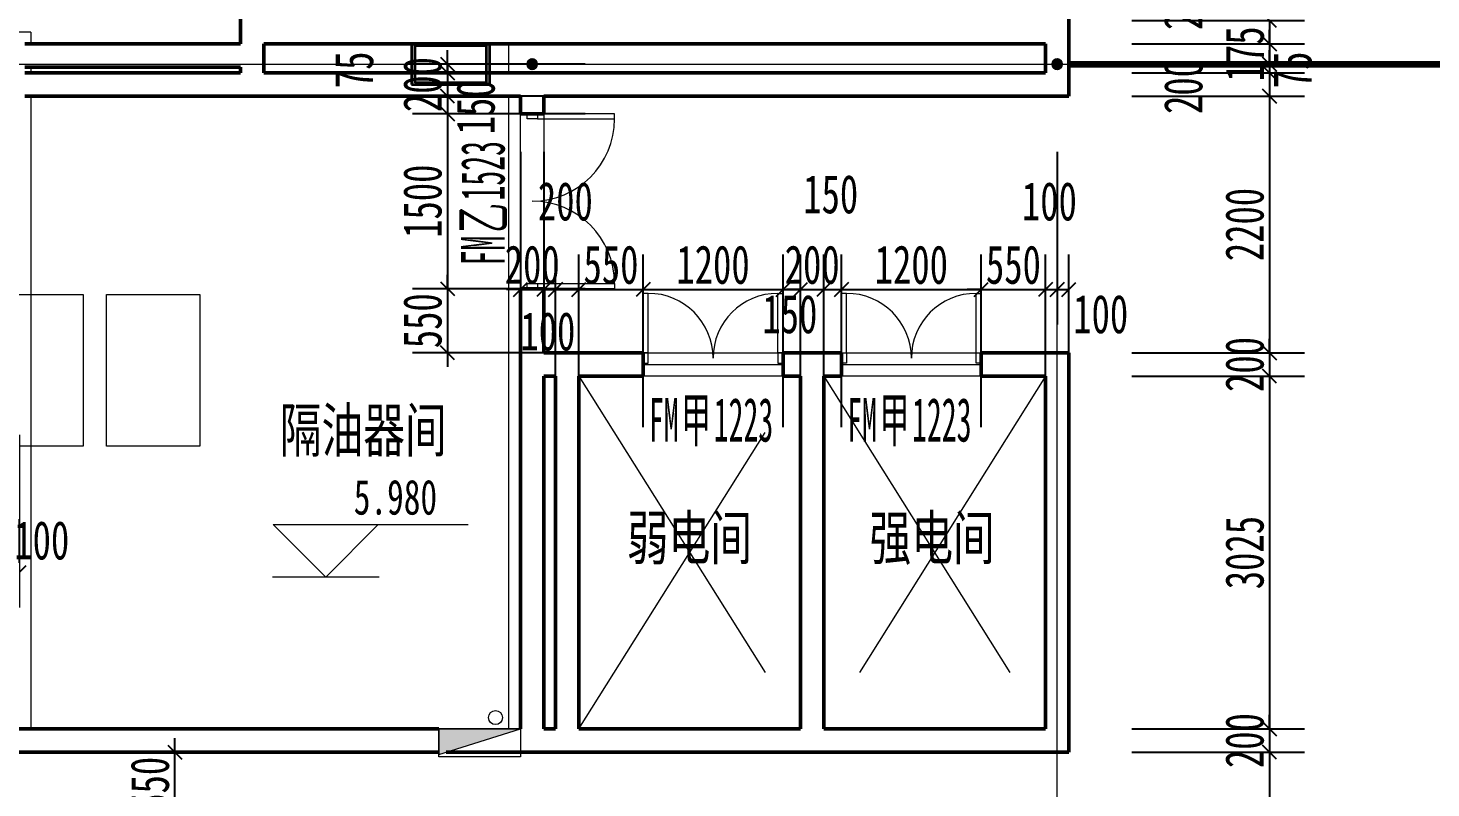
# Model space of a CAD drawing. Header units: millimetres. Extents: x 124696 to 347024, y 412631 to 564609.
# Drawn here: x 163349 to 175377, y 504146 to 510662 of the extents above; entities that cross this region are included whole.
import ezdxf

# ---------------------------------------------------------------- set-up
doc = ezdxf.new("R2010")
doc.units = ezdxf.units.MM
doc.header["$LTSCALE"] = 1500
doc.header["$MEASUREMENT"] = 0
doc.linetypes.add('二层平面图$0$IMPORT-216002', pattern=[3, 2, -1])
doc.linetypes.add('二层平面图$0$轴网线_12_3_3_3 mm', pattern=[21, 12, -3, 3, -3])
doc.layers.add('0-建筑底图', color=7, linetype='Continuous')
for name, color, linetype, lineweight in [('二层平面图$0$0-1', 7, 'Continuous', 5), ('二层平面图$0$A-DOOR', 51, 'Continuous', 9), ('二层平面图$0$A-DOOR-IDEN', 53, 'Continuous', 15), ('二层平面图$0$A-LINE', 7, 'Continuous', 9), ('二层平面图$0$A-LINE-1', 7, '二层平面图$0$IMPORT-216002', 9), ('二层平面图$0$A-LINE-3', 7, 'Continuous', 90), ('二层平面图$0$A-WALL-1', 10, 'Continuous', 50), ('二层平面图$0$ANNO-DIMS', 3, 'Continuous', 15), ('二层平面图$0$ANNO-DOTE-1', 10, '二层平面图$0$轴网线_12_3_3_3 mm', 15), ('二层平面图$0$ANNO-TEXT', 7, 'Continuous', 15), ('二层平面图$0$E-FIRE-EQPM', 3, 'Continuous', 9), ('二层平面图$0$S-BEAM', 4, 'Continuous', 9), ('二层平面图$0$S-BEAM-1', 7, 'Continuous', 9), ('二层平面图$0$S-BEAM-2', 130, 'Continuous', 35), ('二层平面图$0$S-COLU-1', 250, 'Continuous', 5), ('二层平面图$0$S-COLU-2', 130, 'Continuous', 35)]:
    doc.layers.add(name, color=color, linetype=linetype, lineweight=lineweight)
doc.styles.add('二层平面图$0$黑体_5', font='simhei.ttf', dxfattribs={"width": 0.7, "height": 330})
doc.styles.add('二层平面图$0$黑体_6', font='simhei.ttf', dxfattribs={"width": 0.5, "height": 375})
doc.styles.add('二层平面图$0$黑体_7', font='simhei.ttf', dxfattribs={"width": 0.7, "height": 300})
doc.styles.add('二层平面图$0$黑体_B', font='', dxfattribs={"width": 0.7, "height": 375})
doc.styles.get('二层平面图$0$黑体_B').set_extended_font_data('SimHei', bold=True)
doc.dimstyles.new('二层平面图$0$直线_2_2mm_黑体_引线_文字在上', dxfattribs={"dimscale": 304.8, "dimtxt": 412.811453, "dimasz": 0.393701, "dimexe": 0.984252, "dimexo": 0.0625, "dimgap": 0.147638, "dimtad": 1, "dimdec": 0, "dimzin": 0, "dimdsep": 46, "dimtxsty": '二层平面图$0$黑体_5', "dimblk1": '二层平面图$0$_Oblique', "dimblk2": '二层平面图$0$_Oblique', "dimsah": 1, "dimcen": 0.09, "dimazin": 0, "dimtfac": 1, "dimtdec": 4, "dimtix": 1, "dimtmove": 0, "dimatfit": 3, "dimfxl": 3.937008, "dimfxlon": 1, "dimtvp": 1, "dimtolj": 1, "dimtzin": 0, "dimarcsym": 2})
doc.dimstyles.new('二层平面图$0$直线_2_2mm_黑体_引线_文字在上_2', dxfattribs={"dimscale": 304.8, "dimtxt": 412.811453, "dimasz": 0.393701, "dimexe": 0.984252, "dimexo": 0.0625, "dimgap": 0.147638, "dimtad": 1, "dimdec": 0, "dimzin": 0, "dimdsep": 46, "dimtxsty": '二层平面图$0$黑体_5', "dimblk1": '二层平面图$0$_Oblique', "dimblk2": '二层平面图$0$_Oblique', "dimsah": 1, "dimcen": 0.09, "dimazin": 0, "dimtfac": 1, "dimtdec": 4, "dimtix": 1, "dimtmove": 2, "dimatfit": 3, "dimfxl": 3.937008, "dimfxlon": 1, "dimtvp": 1, "dimtolj": 1, "dimtzin": 0, "dimarcsym": 2})

# ---------------------------------------------------------------- blocks, each defined once
blk = doc.blocks.new('二层平面图$0$S-梁-钢-箱形1 - _-300x350x14x14-V84-104-2F')
at = {"layer": '二层平面图$0$S-BEAM-1'}
h = blk.add_hatch(color=256, dxfattribs=at)
h.paths.add_polyline_path([(22135, 53825), (22135, 54175), (21465, 54175), (21465, 53825), (21698, 53825)])
h.paths.add_polyline_path([(22104, 53839), (21496, 53839), (21496, 54161), (22104, 54161)])
at = {"layer": '二层平面图$0$S-BEAM-2'}
for p, q in [((22135, 54175), (21465, 54175)), ((21465, 54175), (21465, 53825)), ((21496, 53839), (21496, 54161)), ((21496, 54161), (22104, 54161)), ((22104, 54161), (22104, 53839)), ((22135, 53825), (22135, 54175)), ((21465, 53825), (22135, 53825)), ((22104, 53839), (21496, 53839))]:
    blk.add_line(p, q, dxfattribs=at)
blk = doc.blocks.new('二层平面图$0$SHS-Structure-Center_rvt-1-104-2F')
at = {"layer": '二层平面图$0$S-COLU-1'}
for points in [[(22500, 53960), (22520, 53965), (22535, 53980), (22540, 54000), (22535, 54020), (22520, 54035), (22500, 54040), (22480, 54035), (22465, 54020), (22460, 54000), (22465, 53980), (22480, 53965)], [(27000, 53960), (27020, 53965), (27035, 53980), (27040, 54000), (27035, 54020), (27020, 54035), (27000, 54040), (26980, 54035), (26965, 54020), (26960, 54000), (26965, 53980), (26980, 53965)]]:
    blk.add_hatch(color=256, dxfattribs=at).paths.add_polyline_path(points)
at = {"layer": '二层平面图$0$S-COLU-2'}
for centre, start, end in [((22500, 54000), 0, 180), ((27000, 54000), 0, 180), ((22500, 54000), 180, 0), ((27000, 54000), 180, 0)]:
    blk.add_arc(centre, 40, start, end, dxfattribs=at)
at = {"layer": '二层平面图$0$S-BEAM'}
blk.add_blockref('二层平面图$0$S-梁-钢-箱形1 - _-300x350x14x14-V84-104-2F', (0, 0), dxfattribs=at)
blk = doc.blocks.new('二层平面图$0$A-防火门_双扇_矩形观察窗 - FM甲1223-5890987-104-2F')
at = {"layer": '二层平面图$0$A-DOOR'}
for p, q in [((-600, -10), (-555, -10)), ((-555, -100), (-600, -100)), ((-600, -610), (-600, -100)), ((-555, -10), (-555, -100)), ((-555, -100), (-555, -610)), ((555, -10), (600, -10)), ((555, -100), (555, -10)), ((555, -100), (555, -610)), ((600, -100), (555, -100)), ((600, -610), (600, -100)), ((-555, -610), (-600, -610)), ((555, -610), (600, -610))]:
    blk.add_line(p, q, dxfattribs=at)
for centre, start, end in [((-555, -55), 270, 360), ((555, -55), 180, 270)]:
    blk.add_arc(centre, 555, start, end, dxfattribs=at)
blk = doc.blocks.new('二层平面图$0$A-防火门_双扇_矩形观察窗 - FM甲1223-5890282-104-2F')
at = {"layer": '二层平面图$0$A-DOOR'}
for p, q in [((-600, 610), (-600, 100)), ((-555, 610), (-600, 610)), ((-555, 100), (-555, 610)), ((555, 100), (555, 610)), ((555, 610), (600, 610)), ((600, 610), (600, 100)), ((-555, 100), (-600, 100)), ((-600, 10), (-555, 10)), ((-555, 10), (-555, 100)), ((555, 100), (555, 10)), ((600, 100), (555, 100)), ((555, 10), (600, 10))]:
    blk.add_line(p, q, dxfattribs=at)
for centre, start, end in [((-555, 55), 0, 90), ((555, 55), 90, 180)]:
    blk.add_arc(centre, 555, start, end, dxfattribs=at)
blk = doc.blocks.new('二层平面图$0$国标_带灭火器箱组合式消防柜-乙型-左 - 1800x700x180 2-4750706-104-2F')
at = {"layer": '二层平面图$0$E-FIRE-EQPM'}
blk.add_hatch(color=256, dxfattribs=at).paths.add_polyline_path([(-350, -120), (350, 100), (-350, 100)])
for p, q in [((-350, -120), (350, 100)), ((350, 100), (-350, 100)), ((-350, 100), (-350, -120)), ((-350, -140), (-350, 100)), ((-350, 100), (350, 100)), ((350, 100), (350, -140)), ((350, -140), (-350, -140))]:
    blk.add_line(p, q, dxfattribs=at)
blk = doc.blocks.new('二层平面图$0$A-防火门_双扇_矩形观察窗 - FM乙1523-5894994-104-2F')
at = {"layer": '二层平面图$0$A-DOOR'}
for p, q in [((-750, 45), (-705, 45)), ((-705, 45), (-705, -45)), ((705, 45), (750, 45)), ((705, -45), (705, 45)), ((-705, -45), (-750, -45)), ((-750, -705), (-750, -45)), ((-705, -45), (-705, -705)), ((705, -45), (705, -705)), ((750, -45), (705, -45)), ((750, -705), (750, -45)), ((-705, -705), (-750, -705)), ((705, -705), (750, -705))]:
    blk.add_line(p, q, dxfattribs=at)
for centre, start, end in [((-705, 0), 270, 360), ((705, 0), 180, 270)]:
    blk.add_arc(centre, 705, start, end, dxfattribs=at)
blk = doc.blocks.new('二层平面图$0$_Oblique')
at = {"color": 0, "linetype": 'ByBlock', "lineweight": -2}
blk.add_line((-0.5, -0.5), (0.5, 0.5), dxfattribs=at)
blk = doc.blocks.new('*D2431')
at = {"layer": '二层平面图$0$ANNO-DIMS', "color": 0, "lineweight": -2, "transparency": 16777216}
for p, q in [((27639, 54375), (29120, 54375)), ((28820, 54375), (28820, 54175)), ((27639, 54175), (29120, 54175))]:
    blk.add_line(p, q, dxfattribs=at)
at = {"layer": '二层平面图$0$ANNO-DIMS', "color": 0, "lineweight": -2, "transparency": 16777216, "xscale": 120, "yscale": 120, "zscale": 120}
for p, rotation in [((28820, 54375), 90), ((28820, 54175), 270)]:
    blk.add_blockref('二层平面图$0$_Oblique', p, dxfattribs=dict(at, rotation=rotation))
at = {"layer": '二层平面图$0$ANNO-DIMS', "color": 0, "transparency": 16777216, "insert": (27915, 54293), "char_height": 330, "width": 604.82, "attachment_point": 1, "rotation": 90, "line_spacing_factor": 0.872751, "style": '二层平面图$0$黑体_5'}
blk.add_mtext('\\A1;200', dxfattribs=at)
blk = doc.blocks.new('*D2432')
at = {"layer": '二层平面图$0$ANNO-DIMS', "color": 0, "lineweight": -2, "transparency": 16777216}
for p, q in [((28820, 54175), (28820, 54295)), ((27639, 54175), (29120, 54175)), ((28820, 54175), (28820, 54000)), ((30000, 54000), (28520, 54000)), ((28820, 54000), (28820, 53880))]:
    blk.add_line(p, q, dxfattribs=at)
at = {"layer": '二层平面图$0$ANNO-DIMS', "color": 0, "lineweight": -2, "transparency": 16777216, "xscale": 120, "yscale": 120, "zscale": 120}
for p, rotation in [((28820, 54175), 270), ((28820, 54000), 90)]:
    blk.add_blockref('二层平面图$0$_Oblique', p, dxfattribs=dict(at, rotation=rotation))
at = {"layer": '二层平面图$0$ANNO-DIMS', "color": 0, "transparency": 16777216, "insert": (28610, 54088), "char_height": 330, "width": 604.82, "attachment_point": 5, "rotation": 90, "style": '二层平面图$0$黑体_5'}
blk.add_mtext('\\A1;175', dxfattribs=at)
blk = doc.blocks.new('*D2433')
at = {"layer": '二层平面图$0$ANNO-DIMS', "color": 0, "lineweight": -2, "transparency": 16777216}
for p, q in [((28820, 54000), (28820, 54120)), ((27639, 53925), (29120, 53925)), ((30000, 54000), (28520, 54000)), ((28820, 54000), (28820, 53925)), ((28820, 53925), (28820, 53805))]:
    blk.add_line(p, q, dxfattribs=at)
at = {"layer": '二层平面图$0$ANNO-DIMS', "color": 0, "lineweight": -2, "transparency": 16777216, "xscale": 120, "yscale": 120, "zscale": 120}
for p, rotation in [((28820, 54000), 270), ((28820, 53925), 90)]:
    blk.add_blockref('二层平面图$0$_Oblique', p, dxfattribs=dict(at, rotation=rotation))
at = {"layer": '二层平面图$0$ANNO-DIMS', "color": 0, "transparency": 16777216, "insert": (28851, 53794), "char_height": 330, "width": 403.21, "attachment_point": 1, "rotation": 90, "line_spacing_factor": 0.872751, "style": '二层平面图$0$黑体_5'}
blk.add_mtext('\\A1;75', dxfattribs=at)
blk = doc.blocks.new('*D2434')
at = {"layer": '二层平面图$0$ANNO-DIMS', "color": 0, "lineweight": -2, "transparency": 16777216}
for p, q in [((27639, 53925), (29120, 53925)), ((28820, 53925), (28820, 53725)), ((27639, 53725), (29120, 53725))]:
    blk.add_line(p, q, dxfattribs=at)
at = {"layer": '二层平面图$0$ANNO-DIMS', "color": 0, "lineweight": -2, "transparency": 16777216, "xscale": 120, "yscale": 120, "zscale": 120}
for p, rotation in [((28820, 53925), 90), ((28820, 53725), 270)]:
    blk.add_blockref('二层平面图$0$_Oblique', p, dxfattribs=dict(at, rotation=rotation))
at = {"layer": '二层平面图$0$ANNO-DIMS', "color": 0, "transparency": 16777216, "insert": (27915, 53573), "char_height": 330, "width": 604.82, "attachment_point": 1, "rotation": 90, "line_spacing_factor": 0.872751, "style": '二层平面图$0$黑体_5'}
blk.add_mtext('\\A1;200', dxfattribs=at)
blk = doc.blocks.new('*D2435')
at = {"layer": '二层平面图$0$ANNO-DIMS', "color": 0, "lineweight": -2, "transparency": 16777216}
for p, q in [((27639, 53725), (29120, 53725)), ((28820, 53725), (28820, 51525)), ((27639, 51525), (29120, 51525))]:
    blk.add_line(p, q, dxfattribs=at)
at = {"layer": '二层平面图$0$ANNO-DIMS', "color": 0, "lineweight": -2, "transparency": 16777216, "xscale": 120, "yscale": 120, "zscale": 120}
for p, rotation in [((28820, 53725), 90), ((28820, 51525), 270)]:
    blk.add_blockref('二层平面图$0$_Oblique', p, dxfattribs=dict(at, rotation=rotation))
at = {"layer": '二层平面图$0$ANNO-DIMS', "color": 0, "transparency": 16777216, "insert": (28608, 52625), "char_height": 330, "width": 806.42, "attachment_point": 5, "rotation": 90, "style": '二层平面图$0$黑体_5'}
blk.add_mtext('\\A1;2200', dxfattribs=at)
blk = doc.blocks.new('*D2436')
at = {"layer": '二层平面图$0$ANNO-DIMS', "color": 0, "lineweight": -2, "transparency": 16777216}
for p, q in [((28820, 51525), (28820, 51645)), ((27639, 51525), (29120, 51525)), ((28820, 51525), (28820, 51325)), ((27639, 51325), (29120, 51325)), ((28820, 51325), (28820, 51205))]:
    blk.add_line(p, q, dxfattribs=at)
at = {"layer": '二层平面图$0$ANNO-DIMS', "color": 0, "lineweight": -2, "transparency": 16777216, "xscale": 120, "yscale": 120, "zscale": 120}
for p, rotation in [((28820, 51525), 270), ((28820, 51325), 90)]:
    blk.add_blockref('二层平面图$0$_Oblique', p, dxfattribs=dict(at, rotation=rotation))
at = {"layer": '二层平面图$0$ANNO-DIMS', "color": 0, "transparency": 16777216, "insert": (28608, 51425), "char_height": 330, "width": 604.82, "attachment_point": 5, "rotation": 90, "style": '二层平面图$0$黑体_5'}
blk.add_mtext('\\A1;200', dxfattribs=at)
blk = doc.blocks.new('*D2437')
at = {"layer": '二层平面图$0$ANNO-DIMS', "color": 0, "lineweight": -2, "transparency": 16777216}
for p, q in [((27639, 51325), (29120, 51325)), ((28820, 51325), (28820, 48300)), ((27639, 48300), (29120, 48300))]:
    blk.add_line(p, q, dxfattribs=at)
at = {"layer": '二层平面图$0$ANNO-DIMS', "color": 0, "lineweight": -2, "transparency": 16777216, "xscale": 120, "yscale": 120, "zscale": 120}
for p, rotation in [((28820, 51325), 90), ((28820, 48300), 270)]:
    blk.add_blockref('二层平面图$0$_Oblique', p, dxfattribs=dict(at, rotation=rotation))
at = {"layer": '二层平面图$0$ANNO-DIMS', "color": 0, "transparency": 16777216, "insert": (28608, 49812), "char_height": 330, "width": 806.42, "attachment_point": 5, "rotation": 90, "style": '二层平面图$0$黑体_5'}
blk.add_mtext('\\A1;3025', dxfattribs=at)
blk = doc.blocks.new('*D2438')
at = {"layer": '二层平面图$0$ANNO-DIMS', "color": 0, "lineweight": -2, "transparency": 16777216}
for p, q in [((28820, 48300), (28820, 48420)), ((27639, 48300), (29120, 48300)), ((28820, 48300), (28820, 48100)), ((27639, 48100), (29120, 48100)), ((28820, 48100), (28820, 47980))]:
    blk.add_line(p, q, dxfattribs=at)
at = {"layer": '二层平面图$0$ANNO-DIMS', "color": 0, "lineweight": -2, "transparency": 16777216, "xscale": 120, "yscale": 120, "zscale": 120}
for p, rotation in [((28820, 48300), 270), ((28820, 48100), 90)]:
    blk.add_blockref('二层平面图$0$_Oblique', p, dxfattribs=dict(at, rotation=rotation))
at = {"layer": '二层平面图$0$ANNO-DIMS', "color": 0, "transparency": 16777216, "insert": (28608, 48200), "char_height": 330, "width": 604.82, "attachment_point": 5, "rotation": 90, "style": '二层平面图$0$黑体_5'}
blk.add_mtext('\\A1;200', dxfattribs=at)
blk = doc.blocks.new('*D2439')
at = {"layer": '二层平面图$0$ANNO-DIMS', "color": 0, "lineweight": -2, "transparency": 16777216}
for p, q in [((27639, 48100), (29120, 48100)), ((28820, 48100), (28820, 45000)), ((30000, 45000), (28520, 45000))]:
    blk.add_line(p, q, dxfattribs=at)
at = {"layer": '二层平面图$0$ANNO-DIMS', "color": 0, "lineweight": -2, "transparency": 16777216, "xscale": 120, "yscale": 120, "zscale": 120}
for p, rotation in [((28820, 48100), 90), ((28820, 45000), 270)]:
    blk.add_blockref('二层平面图$0$_Oblique', p, dxfattribs=dict(at, rotation=rotation))
at = {"layer": '二层平面图$0$ANNO-DIMS', "color": 0, "transparency": 16777216, "insert": (28608, 46550), "char_height": 330, "width": 806.42, "attachment_point": 5, "rotation": 90, "style": '二层平面图$0$黑体_5'}
blk.add_mtext('\\A1;3100', dxfattribs=at)
blk = doc.blocks.new('*D2448')
at = {"layer": '二层平面图$0$ANNO-DIMS', "color": 0, "lineweight": -2, "transparency": 16777216}
for p, q in [((21772, 54000), (21772, 54120)), ((22953, 54000), (21472, 54000)), ((22953, 53925), (21472, 53925)), ((21772, 54000), (21772, 53925)), ((21772, 53925), (21772, 53805))]:
    blk.add_line(p, q, dxfattribs=at)
at = {"layer": '二层平面图$0$ANNO-DIMS', "color": 0, "lineweight": -2, "transparency": 16777216, "xscale": 120, "yscale": 120, "zscale": 120}
for p, rotation in [((21772, 54000), 270), ((21772, 53925), 90)]:
    blk.add_blockref('二层平面图$0$_Oblique', p, dxfattribs=dict(at, rotation=rotation))
at = {"layer": '二层平面图$0$ANNO-DIMS', "color": 0, "transparency": 16777216, "insert": (20806, 53794), "char_height": 330, "width": 403.21, "attachment_point": 1, "rotation": 90, "line_spacing_factor": 0.872751, "style": '二层平面图$0$黑体_5'}
blk.add_mtext('\\A1;75', dxfattribs=at)
blk = doc.blocks.new('*D2449')
at = {"layer": '二层平面图$0$ANNO-DIMS', "color": 0, "lineweight": -2, "transparency": 16777216}
for p, q in [((21772, 53925), (21772, 54045)), ((22953, 53925), (21472, 53925)), ((21772, 53925), (21772, 53725)), ((22953, 53725), (21472, 53725)), ((21772, 53725), (21772, 53605))]:
    blk.add_line(p, q, dxfattribs=at)
at = {"layer": '二层平面图$0$ANNO-DIMS', "color": 0, "lineweight": -2, "transparency": 16777216, "xscale": 120, "yscale": 120, "zscale": 120}
for p, rotation in [((21772, 53925), 270), ((21772, 53725), 90)]:
    blk.add_blockref('二层平面图$0$_Oblique', p, dxfattribs=dict(at, rotation=rotation))
at = {"layer": '二层平面图$0$ANNO-DIMS', "color": 0, "transparency": 16777216, "insert": (21560, 53825), "char_height": 330, "width": 604.82, "attachment_point": 5, "rotation": 90, "style": '二层平面图$0$黑体_5'}
blk.add_mtext('\\A1;200', dxfattribs=at)
blk = doc.blocks.new('*D2450')
at = {"layer": '二层平面图$0$ANNO-DIMS', "color": 0, "lineweight": -2, "transparency": 16777216}
for p, q in [((22953, 53725), (21472, 53725)), ((21772, 53725), (21772, 53575)), ((22953, 53575), (21472, 53575))]:
    blk.add_line(p, q, dxfattribs=at)
at = {"layer": '二层平面图$0$ANNO-DIMS', "color": 0, "lineweight": -2, "transparency": 16777216, "xscale": 120, "yscale": 120, "zscale": 120}
for p, rotation in [((21772, 53725), 90), ((21772, 53575), 270)]:
    blk.add_blockref('二层平面图$0$_Oblique', p, dxfattribs=dict(at, rotation=rotation))
at = {"layer": '二层平面图$0$ANNO-DIMS', "color": 0, "transparency": 16777216, "insert": (21848, 53398), "char_height": 330, "width": 604.82, "attachment_point": 1, "rotation": 90, "line_spacing_factor": 0.872751, "style": '二层平面图$0$黑体_5'}
blk.add_mtext('\\A1;150', dxfattribs=at)
blk = doc.blocks.new('*D2451')
at = {"layer": '二层平面图$0$ANNO-DIMS', "color": 0, "lineweight": -2, "transparency": 16777216}
for p, q in [((22953, 53575), (21472, 53575)), ((21772, 53575), (21772, 52075)), ((22953, 52075), (21472, 52075))]:
    blk.add_line(p, q, dxfattribs=at)
at = {"layer": '二层平面图$0$ANNO-DIMS', "color": 0, "lineweight": -2, "transparency": 16777216, "xscale": 120, "yscale": 120, "zscale": 120}
for p, rotation in [((21772, 53575), 90), ((21772, 52075), 270)]:
    blk.add_blockref('二层平面图$0$_Oblique', p, dxfattribs=dict(at, rotation=rotation))
at = {"layer": '二层平面图$0$ANNO-DIMS', "color": 0, "transparency": 16777216, "insert": (21560, 52825), "char_height": 330, "width": 806.42, "attachment_point": 5, "rotation": 90, "style": '二层平面图$0$黑体_5'}
blk.add_mtext('\\A1;1500', dxfattribs=at)
blk = doc.blocks.new('*D2452')
at = {"layer": '二层平面图$0$ANNO-DIMS', "color": 0, "lineweight": -2, "transparency": 16777216}
for p, q in [((21772, 52075), (21772, 52195)), ((22953, 52075), (21472, 52075)), ((21772, 52075), (21772, 51525)), ((22953, 51525), (21472, 51525)), ((21772, 51525), (21772, 51405))]:
    blk.add_line(p, q, dxfattribs=at)
at = {"layer": '二层平面图$0$ANNO-DIMS', "color": 0, "lineweight": -2, "transparency": 16777216, "xscale": 120, "yscale": 120, "zscale": 120}
for p, rotation in [((21772, 52075), 270), ((21772, 51525), 90)]:
    blk.add_blockref('二层平面图$0$_Oblique', p, dxfattribs=dict(at, rotation=rotation))
at = {"layer": '二层平面图$0$ANNO-DIMS', "color": 0, "transparency": 16777216, "insert": (21560, 51800), "char_height": 330, "width": 604.82, "attachment_point": 5, "rotation": 90, "style": '二层平面图$0$黑体_5'}
blk.add_mtext('\\A1;550', dxfattribs=at)
blk = doc.blocks.new('*D2453')
at = {"layer": '二层平面图$0$ANNO-DIMS', "color": 0, "lineweight": -2, "transparency": 16777216}
for p, q in [((22400, 53248), (22400, 51767)), ((22600, 53248), (22600, 51767)), ((22400, 52067), (22280, 52067)), ((22400, 52067), (22600, 52067)), ((22600, 52067), (22720, 52067))]:
    blk.add_line(p, q, dxfattribs=at)
at = {"layer": '二层平面图$0$ANNO-DIMS', "color": 0, "lineweight": -2, "transparency": 16777216, "xscale": 120, "yscale": 120, "zscale": 120}
blk.add_blockref('二层平面图$0$_Oblique', (22400, 52067), dxfattribs=at)
at = {"layer": '二层平面图$0$ANNO-DIMS', "color": 0, "lineweight": -2, "transparency": 16777216, "xscale": 120, "yscale": 120, "zscale": 120, "rotation": 180}
blk.add_blockref('二层平面图$0$_Oblique', (22600, 52067), dxfattribs=at)
at = {"layer": '二层平面图$0$ANNO-DIMS', "color": 0, "transparency": 16777216, "insert": (22500, 52279), "char_height": 330, "width": 604.82, "attachment_point": 5, "style": '二层平面图$0$黑体_5'}
blk.add_mtext('\\A1;200', dxfattribs=at)
blk = doc.blocks.new('*D2454')
at = {"layer": '二层平面图$0$ANNO-DIMS', "color": 0, "lineweight": -2, "transparency": 16777216}
for p, q in [((22600, 53248), (22600, 51767)), ((22700, 50886), (22700, 52367)), ((22600, 52067), (22700, 52067))]:
    blk.add_line(p, q, dxfattribs=at)
at = {"layer": '二层平面图$0$ANNO-DIMS', "color": 0, "lineweight": -2, "transparency": 16777216, "xscale": 120, "yscale": 120, "zscale": 120, "rotation": 180}
blk.add_blockref('二层平面图$0$_Oblique', (22600, 52067), dxfattribs=at)
at = {"layer": '二层平面图$0$ANNO-DIMS', "color": 0, "lineweight": -2, "transparency": 16777216, "xscale": 120, "yscale": 120, "zscale": 120}
blk.add_blockref('二层平面图$0$_Oblique', (22700, 52067), dxfattribs=at)
at = {"layer": '二层平面图$0$ANNO-DIMS', "color": 0, "transparency": 16777216, "insert": (22398, 51875), "char_height": 330, "width": 604.82, "attachment_point": 1, "line_spacing_factor": 0.872751, "style": '二层平面图$0$黑体_5'}
blk.add_mtext('\\A1;100', dxfattribs=at)
blk = doc.blocks.new('*D2455')
at = {"layer": '二层平面图$0$ANNO-DIMS', "color": 0, "lineweight": -2, "transparency": 16777216}
for p, q in [((22700, 50886), (22700, 52367)), ((22900, 50886), (22900, 52367)), ((22700, 52067), (22900, 52067))]:
    blk.add_line(p, q, dxfattribs=at)
at = {"layer": '二层平面图$0$ANNO-DIMS', "color": 0, "lineweight": -2, "transparency": 16777216, "xscale": 120, "yscale": 120, "zscale": 120, "rotation": 180}
blk.add_blockref('二层平面图$0$_Oblique', (22700, 52067), dxfattribs=at)
at = {"layer": '二层平面图$0$ANNO-DIMS', "color": 0, "lineweight": -2, "transparency": 16777216, "xscale": 120, "yscale": 120, "zscale": 120}
blk.add_blockref('二层平面图$0$_Oblique', (22900, 52067), dxfattribs=at)
at = {"layer": '二层平面图$0$ANNO-DIMS', "color": 0, "transparency": 16777216, "insert": (22548, 52990), "char_height": 330, "width": 604.82, "attachment_point": 1, "line_spacing_factor": 0.872751, "style": '二层平面图$0$黑体_5'}
blk.add_mtext('\\A1;200', dxfattribs=at)
blk = doc.blocks.new('*D2473')
at = {"layer": '二层平面图$0$ANNO-DIMS', "color": 0, "lineweight": -2, "transparency": 16777216}
for p, q in [((22900, 50886), (22900, 52367)), ((23450, 50886), (23450, 52367)), ((22900, 52067), (22780, 52067)), ((22900, 52067), (23450, 52067)), ((23450, 52067), (23570, 52067))]:
    blk.add_line(p, q, dxfattribs=at)
at = {"layer": '二层平面图$0$ANNO-DIMS', "color": 0, "lineweight": -2, "transparency": 16777216, "xscale": 120, "yscale": 120, "zscale": 120}
blk.add_blockref('二层平面图$0$_Oblique', (22900, 52067), dxfattribs=at)
at = {"layer": '二层平面图$0$ANNO-DIMS', "color": 0, "lineweight": -2, "transparency": 16777216, "xscale": 120, "yscale": 120, "zscale": 120, "rotation": 180}
blk.add_blockref('二层平面图$0$_Oblique', (23450, 52067), dxfattribs=at)
at = {"layer": '二层平面图$0$ANNO-DIMS', "color": 0, "transparency": 16777216, "insert": (23175, 52279), "char_height": 330, "width": 604.82, "attachment_point": 5, "style": '二层平面图$0$黑体_5'}
blk.add_mtext('\\A1;550', dxfattribs=at)
blk = doc.blocks.new('*D2474')
at = {"layer": '二层平面图$0$ANNO-DIMS', "color": 0, "lineweight": -2, "transparency": 16777216}
for p, q in [((23450, 50886), (23450, 52367)), ((24650, 50886), (24650, 52367)), ((23450, 52067), (24650, 52067))]:
    blk.add_line(p, q, dxfattribs=at)
at = {"layer": '二层平面图$0$ANNO-DIMS', "color": 0, "lineweight": -2, "transparency": 16777216, "xscale": 120, "yscale": 120, "zscale": 120, "rotation": 180}
blk.add_blockref('二层平面图$0$_Oblique', (23450, 52067), dxfattribs=at)
at = {"layer": '二层平面图$0$ANNO-DIMS', "color": 0, "lineweight": -2, "transparency": 16777216, "xscale": 120, "yscale": 120, "zscale": 120}
blk.add_blockref('二层平面图$0$_Oblique', (24650, 52067), dxfattribs=at)
at = {"layer": '二层平面图$0$ANNO-DIMS', "color": 0, "transparency": 16777216, "insert": (24050, 52279), "char_height": 330, "width": 806.42, "attachment_point": 5, "style": '二层平面图$0$黑体_5'}
blk.add_mtext('\\A1;1200', dxfattribs=at)
blk = doc.blocks.new('*D2475')
at = {"layer": '二层平面图$0$ANNO-DIMS', "color": 0, "lineweight": -2, "transparency": 16777216}
for p, q in [((24650, 50886), (24650, 52367)), ((24800, 50886), (24800, 52367)), ((24650, 52067), (24800, 52067))]:
    blk.add_line(p, q, dxfattribs=at)
at = {"layer": '二层平面图$0$ANNO-DIMS', "color": 0, "lineweight": -2, "transparency": 16777216, "xscale": 120, "yscale": 120, "zscale": 120, "rotation": 180}
blk.add_blockref('二层平面图$0$_Oblique', (24650, 52067), dxfattribs=at)
at = {"layer": '二层平面图$0$ANNO-DIMS', "color": 0, "lineweight": -2, "transparency": 16777216, "xscale": 120, "yscale": 120, "zscale": 120}
blk.add_blockref('二层平面图$0$_Oblique', (24800, 52067), dxfattribs=at)
at = {"layer": '二层平面图$0$ANNO-DIMS', "color": 0, "transparency": 16777216, "insert": (24473, 52023), "char_height": 330, "width": 604.82, "attachment_point": 1, "line_spacing_factor": 0.872751, "style": '二层平面图$0$黑体_5'}
blk.add_mtext('\\A1;150', dxfattribs=at)
blk = doc.blocks.new('*D2476')
at = {"layer": '二层平面图$0$ANNO-DIMS', "color": 0, "lineweight": -2, "transparency": 16777216}
for p, q in [((24800, 50886), (24800, 52367)), ((25000, 50886), (25000, 52367)), ((24800, 52067), (24680, 52067)), ((24800, 52067), (25000, 52067)), ((25000, 52067), (25120, 52067))]:
    blk.add_line(p, q, dxfattribs=at)
at = {"layer": '二层平面图$0$ANNO-DIMS', "color": 0, "lineweight": -2, "transparency": 16777216, "xscale": 120, "yscale": 120, "zscale": 120}
blk.add_blockref('二层平面图$0$_Oblique', (24800, 52067), dxfattribs=at)
at = {"layer": '二层平面图$0$ANNO-DIMS', "color": 0, "lineweight": -2, "transparency": 16777216, "xscale": 120, "yscale": 120, "zscale": 120, "rotation": 180}
blk.add_blockref('二层平面图$0$_Oblique', (25000, 52067), dxfattribs=at)
at = {"layer": '二层平面图$0$ANNO-DIMS', "color": 0, "transparency": 16777216, "insert": (24900, 52279), "char_height": 330, "width": 604.82, "attachment_point": 5, "style": '二层平面图$0$黑体_5'}
blk.add_mtext('\\A1;200', dxfattribs=at)
blk = doc.blocks.new('*D2477')
at = {"layer": '二层平面图$0$ANNO-DIMS', "color": 0, "lineweight": -2, "transparency": 16777216}
for p, q in [((25000, 50886), (25000, 52367)), ((25150, 50886), (25150, 52367)), ((25000, 52067), (25150, 52067))]:
    blk.add_line(p, q, dxfattribs=at)
at = {"layer": '二层平面图$0$ANNO-DIMS', "color": 0, "lineweight": -2, "transparency": 16777216, "xscale": 120, "yscale": 120, "zscale": 120, "rotation": 180}
blk.add_blockref('二层平面图$0$_Oblique', (25000, 52067), dxfattribs=at)
at = {"layer": '二层平面图$0$ANNO-DIMS', "color": 0, "lineweight": -2, "transparency": 16777216, "xscale": 120, "yscale": 120, "zscale": 120}
blk.add_blockref('二层平面图$0$_Oblique', (25150, 52067), dxfattribs=at)
at = {"layer": '二层平面图$0$ANNO-DIMS', "color": 0, "transparency": 16777216, "insert": (24823, 53051), "char_height": 330, "width": 604.82, "attachment_point": 1, "line_spacing_factor": 0.872751, "style": '二层平面图$0$黑体_5'}
blk.add_mtext('\\A1;150', dxfattribs=at)
blk = doc.blocks.new('*D2478')
at = {"layer": '二层平面图$0$ANNO-DIMS', "color": 0, "lineweight": -2, "transparency": 16777216}
for p, q in [((25150, 50886), (25150, 52367)), ((26350, 50886), (26350, 52367)), ((25150, 52067), (26350, 52067))]:
    blk.add_line(p, q, dxfattribs=at)
at = {"layer": '二层平面图$0$ANNO-DIMS', "color": 0, "lineweight": -2, "transparency": 16777216, "xscale": 120, "yscale": 120, "zscale": 120, "rotation": 180}
blk.add_blockref('二层平面图$0$_Oblique', (25150, 52067), dxfattribs=at)
at = {"layer": '二层平面图$0$ANNO-DIMS', "color": 0, "lineweight": -2, "transparency": 16777216, "xscale": 120, "yscale": 120, "zscale": 120}
blk.add_blockref('二层平面图$0$_Oblique', (26350, 52067), dxfattribs=at)
at = {"layer": '二层平面图$0$ANNO-DIMS', "color": 0, "transparency": 16777216, "insert": (25750, 52279), "char_height": 330, "width": 806.42, "attachment_point": 5, "style": '二层平面图$0$黑体_5'}
blk.add_mtext('\\A1;1200', dxfattribs=at)
blk = doc.blocks.new('*D2479')
at = {"layer": '二层平面图$0$ANNO-DIMS', "color": 0, "lineweight": -2, "transparency": 16777216}
for p, q in [((26350, 50886), (26350, 52367)), ((26900, 50886), (26900, 52367)), ((26350, 52067), (26230, 52067)), ((26350, 52067), (26900, 52067)), ((26900, 52067), (27020, 52067))]:
    blk.add_line(p, q, dxfattribs=at)
at = {"layer": '二层平面图$0$ANNO-DIMS', "color": 0, "lineweight": -2, "transparency": 16777216, "xscale": 120, "yscale": 120, "zscale": 120}
blk.add_blockref('二层平面图$0$_Oblique', (26350, 52067), dxfattribs=at)
at = {"layer": '二层平面图$0$ANNO-DIMS', "color": 0, "lineweight": -2, "transparency": 16777216, "xscale": 120, "yscale": 120, "zscale": 120, "rotation": 180}
blk.add_blockref('二层平面图$0$_Oblique', (26900, 52067), dxfattribs=at)
at = {"layer": '二层平面图$0$ANNO-DIMS', "color": 0, "transparency": 16777216, "insert": (26625, 52279), "char_height": 330, "width": 604.82, "attachment_point": 5, "style": '二层平面图$0$黑体_5'}
blk.add_mtext('\\A1;550', dxfattribs=at)
blk = doc.blocks.new('*D2480')
at = {"layer": '二层平面图$0$ANNO-DIMS', "color": 0, "lineweight": -2, "transparency": 16777216}
for p, q in [((27000, 53248), (27000, 51767)), ((26900, 50886), (26900, 52367)), ((26900, 52067), (27000, 52067))]:
    blk.add_line(p, q, dxfattribs=at)
at = {"layer": '二层平面图$0$ANNO-DIMS', "color": 0, "lineweight": -2, "transparency": 16777216, "xscale": 120, "yscale": 120, "zscale": 120, "rotation": 180}
blk.add_blockref('二层平面图$0$_Oblique', (26900, 52067), dxfattribs=at)
at = {"layer": '二层平面图$0$ANNO-DIMS', "color": 0, "lineweight": -2, "transparency": 16777216, "xscale": 120, "yscale": 120, "zscale": 120}
blk.add_blockref('二层平面图$0$_Oblique', (27000, 52067), dxfattribs=at)
at = {"layer": '二层平面图$0$ANNO-DIMS', "color": 0, "transparency": 16777216, "insert": (26698, 52990), "char_height": 330, "width": 604.82, "attachment_point": 1, "line_spacing_factor": 0.872751, "style": '二层平面图$0$黑体_5'}
blk.add_mtext('\\A1;100', dxfattribs=at)
blk = doc.blocks.new('*D2481')
at = {"layer": '二层平面图$0$ANNO-DIMS', "color": 0, "lineweight": -2, "transparency": 16777216}
for p, q in [((27000, 53248), (27000, 51767)), ((27100, 50886), (27100, 52367)), ((27000, 52067), (27100, 52067))]:
    blk.add_line(p, q, dxfattribs=at)
at = {"layer": '二层平面图$0$ANNO-DIMS', "color": 0, "lineweight": -2, "transparency": 16777216, "xscale": 120, "yscale": 120, "zscale": 120, "rotation": 180}
blk.add_blockref('二层平面图$0$_Oblique', (27000, 52067), dxfattribs=at)
at = {"layer": '二层平面图$0$ANNO-DIMS', "color": 0, "lineweight": -2, "transparency": 16777216, "xscale": 120, "yscale": 120, "zscale": 120}
blk.add_blockref('二层平面图$0$_Oblique', (27100, 52067), dxfattribs=at)
at = {"layer": '二层平面图$0$ANNO-DIMS', "color": 0, "transparency": 16777216, "insert": (27138, 52023), "char_height": 330, "width": 604.82, "attachment_point": 1, "line_spacing_factor": 0.872751, "style": '二层平面图$0$黑体_5'}
blk.add_mtext('\\A1;100', dxfattribs=at)
blk = doc.blocks.new('*D2493')
at = {"layer": '二层平面图$0$ANNO-DIMS', "color": 0, "lineweight": -2, "transparency": 16777216}
for p, q in [((18000, 50822), (18000, 49341)), ((18100, 50822), (18100, 49341)), ((18000, 49641), (18100, 49641))]:
    blk.add_line(p, q, dxfattribs=at)
at = {"layer": '二层平面图$0$ANNO-DIMS', "color": 0, "lineweight": -2, "transparency": 16777216, "xscale": 120, "yscale": 120, "zscale": 120, "rotation": 180}
blk.add_blockref('二层平面图$0$_Oblique', (18000, 49641), dxfattribs=at)
at = {"layer": '二层平面图$0$ANNO-DIMS', "color": 0, "lineweight": -2, "transparency": 16777216, "xscale": 120, "yscale": 120, "zscale": 120}
blk.add_blockref('二层平面图$0$_Oblique', (18100, 49641), dxfattribs=at)
at = {"layer": '二层平面图$0$ANNO-DIMS', "color": 0, "transparency": 16777216, "insert": (18059, 50083), "char_height": 330, "width": 604.82, "attachment_point": 1, "line_spacing_factor": 0.872751, "style": '二层平面图$0$黑体_5'}
blk.add_mtext('\\A1;100', dxfattribs=at)
blk = doc.blocks.new('*D2464')
at = {"layer": '二层平面图$0$ANNO-DIMS', "color": 0, "lineweight": -2, "transparency": 16777216}
for p, q in [((19435, 48100), (19435, 48220)), ((18254, 48100), (19735, 48100)), ((19435, 47550), (19435, 48100)), ((18254, 47550), (19735, 47550)), ((19435, 47550), (19435, 47430))]:
    blk.add_line(p, q, dxfattribs=at)
at = {"layer": '二层平面图$0$ANNO-DIMS', "color": 0, "lineweight": -2, "transparency": 16777216, "xscale": 120, "yscale": 120, "zscale": 120}
for p, rotation in [((19435, 48100), 270), ((19435, 47550), 90)]:
    blk.add_blockref('二层平面图$0$_Oblique', p, dxfattribs=dict(at, rotation=rotation))
at = {"layer": '二层平面图$0$ANNO-DIMS', "color": 0, "transparency": 16777216, "insert": (19223, 47825), "char_height": 330, "width": 604.82, "attachment_point": 5, "rotation": 90, "style": '二层平面图$0$黑体_5'}
blk.add_mtext('\\A1;550', dxfattribs=at)
blk = doc.blocks.new('二层平面图')
at = {"layer": '二层平面图$0$A-LINE', "color": 8}
for p, q in [((18200, 54275), (17950, 54275)), ((18200, 54275), (18200, 54175)), ((22300, 53925), (22300, 54175)), ((18200, 53975), (18200, 53925)), ((18200, 53725), (18200, 48300)), ((22300, 48300), (22300, 53725)), ((22400, 52075), (22400, 53575)), ((22400, 52067.1), (22400, 53575)), ((22600, 53575), (22600, 52075)), ((23450, 51525), (24650, 51525)), ((23450, 51525), (24650, 51525)), ((25150, 51525), (26350, 51525)), ((25150, 51525), (26350, 51525)), ((23450, 51425), (24650, 51425)), ((25150, 51425), (26350, 51425)), ((24650, 51325), (23450, 51325)), ((26350, 51325), (25150, 51325)), ((20729.6, 49601.8), (20279.6, 50051.8)), ((20279.6, 50051.8), (21949.9, 50051.8)), ((20729.6, 49601.8), (21179.6, 50051.8)), ((21187.1, 49601.8), (20272, 49601.8))]:
    blk.add_line(p, q, dxfattribs=at)
blk.add_circle((22185.1, 48396.9), 60, dxfattribs=at)
at = {"layer": '二层平面图$0$A-LINE-1', "color": 8}
for p, q in [((18100, 52025), (18650, 52025)), ((18650, 52025), (18650, 50725)), ((18850, 52025), (19650, 52025)), ((18850, 50725), (18850, 52025)), ((19650, 52025), (19650, 50725)), ((22900, 51325), (24800, 48300)), ((22900, 48300), (24800, 51325)), ((25000, 51325), (26900, 48300)), ((26900, 51325), (25000, 48300)), ((18650, 50725), (18100, 50725)), ((19650, 50725), (18850, 50725))]:
    blk.add_line(p, q, dxfattribs=at)
at = {"layer": '二层平面图$0$A-LINE-3', "color": 8}
blk.add_line((27100, 54000), (40840, 54000), dxfattribs=at)
at = {"layer": '二层平面图$0$A-WALL-1', "color": 8}
for p, q in [((27100, 53725), (27100, 60900)), ((20000, 54475), (20000, 54175)), ((20000, 54175), (18150, 54175)), ((20200, 54175), (26900, 54175)), ((20200, 53925), (20200, 54175)), ((26900, 54175), (26900, 53925)), ((18150, 53975), (20000, 53975)), ((20000, 53925), (18150, 53925)), ((20000, 53975), (20000, 53925)), ((26900, 53925), (20200, 53925)), ((18150, 53725), (22400, 53725)), ((22400, 53725), (22400, 53575)), ((22600, 53575), (22600, 53725)), ((22600, 53725), (27100, 53725)), ((22400, 53575), (22600, 53575)), ((22400, 52075), (22400, 48300)), ((22600, 52075), (22400, 52075)), ((22600, 51525), (22600, 52075)), ((23450, 51525), (22600, 51525)), ((23450, 51325), (23450, 51525)), ((25150, 51525), (24650, 51525)), ((24650, 51525), (24650, 51325)), ((25150, 51325), (25150, 51525)), ((27100, 51525), (26350, 51525)), ((26350, 51525), (26350, 51325)), ((27100, 48100), (27100, 51525)), ((22600, 48300), (22600, 51325)), ((22600, 51325), (22700, 51325)), ((22700, 51325), (22700, 48300)), ((22900, 48300), (22900, 51325)), ((22900, 51325), (23450, 51325)), ((24650, 51325), (24800, 51325)), ((24800, 51325), (24800, 48300)), ((25000, 48300), (25000, 51325)), ((25000, 51325), (25150, 51325)), ((26350, 51325), (26900, 51325)), ((26900, 51325), (26900, 48300)), ((21700, 48300), (18100, 48300)), ((22700, 48300), (22600, 48300)), ((24800, 48300), (22900, 48300)), ((26900, 48300), (25000, 48300)), ((18100, 48100), (21700, 48100)), ((21763.2, 48100), (27100, 48100))]:
    blk.add_line(p, q, dxfattribs=at)
at = {"layer": '二层平面图$0$ANNO-DOTE-1', "color": 8}
for p, q in [((27000, -6710.3), (27000, 106757.2)), ((-18896.2, 54000), (161528.2, 54000))]:
    blk.add_line(p, q, dxfattribs=at)
at = {"layer": '二层平面图$0$0-1', "color": 8}
blk.add_blockref('二层平面图$0$SHS-Structure-Center_rvt-1-104-2F', (0, 0), dxfattribs=at)
at = {"layer": '二层平面图$0$A-DOOR', "color": 8}
for name, p, rotation in [('二层平面图$0$A-防火门_双扇_矩形观察窗 - FM乙1523-5894994-104-2F', (22500, 52825), 89.99999999999991), ('二层平面图$0$A-防火门_双扇_矩形观察窗 - FM甲1223-5890987-104-2F', (25750, 51425), 180)]:
    blk.add_blockref(name, p, dxfattribs=dict(at, rotation=rotation))
blk.add_blockref('二层平面图$0$A-防火门_双扇_矩形观察窗 - FM甲1223-5890282-104-2F', (24050, 51425), dxfattribs=at)
at = {"layer": '二层平面图$0$E-FIRE-EQPM', "color": 8}
blk.add_blockref('二层平面图$0$国标_带灭火器箱组合式消防柜-乙型-左 - 1800x700x180 2-4750706-104-2F', (22050, 48200.2), dxfattribs=at)
at = {"layer": '二层平面图$0$A-DOOR-IDEN', "color": 8, "char_height": 375, "attachment_point": 1, "rotation": 90, "style": '二层平面图$0$黑体_6'}
for s, insert, width in [('1523', (21887.9, 52830.5), 673.417), ('\\f黑体|b0|i0|c134|p49|;\\W.5;乙', (21887.9, 52552.7), 336.709), ('FM', (21887.9, 52274.9), 336.709)]:
    blk.add_mtext(s, dxfattribs=dict(at, insert=insert, width=width))
at = {"layer": '二层平面图$0$A-DOOR-IDEN', "color": 8, "char_height": 375, "attachment_point": 1, "style": '二层平面图$0$黑体_6'}
for s, insert, width in [('FM', (23499.9, 51138.7), 336.709), ('\\f黑体|b0|i0|c134|p49|;\\W.5;甲', (23777.7, 51138.7), 336.709), ('1223', (24055.5, 51138.7), 673.417), ('FM', (25199.9, 51138.7), 336.709), ('\\f黑体|b0|i0|c134|p49|;\\W.5;甲', (25477.7, 51138.7), 336.709), ('1223', (25755.5, 51138.7), 673.417)]:
    blk.add_mtext(s, dxfattribs=dict(at, insert=insert, width=width))
at = {"layer": '二层平面图$0$ANNO-TEXT', "color": 8, "attachment_point": 1}
for s, insert, char_height, width, style in [('隔油器间', (20334.9, 51049.7), 375, 1919.24, '二层平面图$0$黑体_B'), ('5.980', (20969.8, 50437.6), 300, 968.038, '二层平面图$0$黑体_7'), ('弱电间', (23310.1, 50126.2), 375, 1439.43, '二层平面图$0$黑体_B'), ('强电间', (25391.3, 50126.2), 375, 1439.43, '二层平面图$0$黑体_B')]:
    blk.add_mtext(s, dxfattribs=dict(at, insert=insert, char_height=char_height, width=width, style=style))
at = {"layer": '二层平面图$0$ANNO-DIMS', "color": 8}
for base, p1, p2, override, picture, middle in [((28819.5, 54175), (27619.5, 54375), (27619.5, 54175), {"dimpost": '<>', "dimfxl": 200}, '*D2431', (28135, 54595)), ((21772.4, 53925), (22972.4, 54000), (22972.4, 53925), {"dimpost": '<>', "dimfxl": 75}, '*D2448', (21026.1, 53996.1)), ((28819.5, 53925), (30019.5, 54000), (27619.5, 53925), {"dimpost": '<>', "dimfxl": 2401.171589}, '*D2433', (29070.7, 53996.1)), ((28819.5, 53725), (27619.5, 53925), (27619.5, 53725), {"dimpost": '<>', "dimfxl": 200}, '*D2434', (28135, 53875.4)), ((21772.4, 53575), (22972.4, 53725), (22972.4, 53575), {"dimpost": '<>', "dimfxl": 150}, '*D2450', (22068, 53700.4))]:
    dim = blk.add_linear_dim(base=base, p1=p1, p2=p2, angle=90, dimstyle='二层平面图$0$直线_2_2mm_黑体_引线_文字在上_2', override=override, dxfattribs=at)
    dim.commit()
    dim.dimension.update_dxf_attribs({"geometry": picture, "text_midpoint": middle, "dimtype": 160, "text_rotation": 90})
for base, p1, p2, override, picture, middle in [((28819.5, 54000), (27619.5, 54175), (30019.5, 54000), {"dimpost": '<>', "dimfxl": 2406.37175}, '*D2432', (28609.5, 54087.5)), ((21772.4, 53725), (22972.4, 53925), (22972.4, 53725), {"dimpost": '<>', "dimfxl": 200}, '*D2449', (21560.5, 53825)), ((28819.5, 51525), (27619.5, 53725), (27619.5, 51525), {"dimpost": '<>', "dimfxl": 2200}, '*D2435', (28607.7, 52625)), ((21772.4, 52075), (22972.4, 53575), (22972.4, 52075), {"dimpost": '<>', "dimfxl": 1500}, '*D2451', (21560.5, 52825)), ((21772.4, 51525), (22972.4, 52075), (22972.4, 51525), {"dimpost": '<>', "dimfxl": 550}, '*D2452', (21560.5, 51800)), ((28819.5, 51325), (27619.5, 51525), (27619.5, 51325), {"dimpost": '<>', "dimfxl": 200}, '*D2436', (28607.7, 51425)), ((28819.5, 48300), (27619.5, 51325), (27619.5, 48300), {"dimpost": '<>', "dimfxl": 3025}, '*D2437', (28607.7, 49812.5)), ((28819.5, 48100), (27619.5, 48300), (27619.5, 48100), {"dimpost": '<>', "dimfxl": 200}, '*D2438', (28607.7, 48200)), ((19434.6, 48100), (18234.6, 47550), (18234.6, 48100), {"dimpost": '<>', "dimfxl": 550}, '*D2464', (19222.8, 47825)), ((28819.5, 45000), (27619.5, 48100), (30019.5, 45000), {"dimpost": '<>', "dimfxl": 3920.459157}, '*D2439', (28607.7, 46550))]:
    dim = blk.add_linear_dim(base=base, p1=p1, p2=p2, angle=90, dimstyle='二层平面图$0$直线_2_2mm_黑体_引线_文字在上', override=override, dxfattribs=at)
    dim.commit()
    dim.dimension.update_dxf_attribs({"geometry": picture, "text_midpoint": middle})
for base, p1, p2, override, picture, middle in [((22600, 52067.1), (22400, 53267.1), (22600, 53267.1), {"dimpost": '<>', "dimfxl": 200}, '*D2453', (22500, 52279)), ((23450, 52067.1), (22900, 50867.1), (23450, 50867.1), {"dimpost": '<>', "dimfxl": 550}, '*D2473', (23175, 52279)), ((24650, 52067.1), (23450, 50867.1), (24650, 50867.1), {"dimpost": '<>', "dimfxl": 1200}, '*D2474', (24050, 52279)), ((25000, 52067.1), (24800, 50867.1), (25000, 50867.1), {"dimpost": '<>', "dimfxl": 200}, '*D2476', (24900, 52279)), ((26350, 52067.1), (25150, 50867.1), (26350, 50867.1), {"dimpost": '<>', "dimfxl": 1200}, '*D2478', (25750, 52279)), ((26900, 52067.1), (26350, 50867.1), (26900, 50867.1), {"dimpost": '<>', "dimfxl": 550}, '*D2479', (26625, 52279))]:
    dim = blk.add_linear_dim(base=base, p1=p1, p2=p2, dimstyle='二层平面图$0$直线_2_2mm_黑体_引线_文字在上', override=override, dxfattribs=at)
    dim.commit()
    dim.dimension.update_dxf_attribs({"geometry": picture, "text_midpoint": middle})
for base, p1, p2, override, picture, middle in [((22700, 52067.1), (22600, 53267.1), (22700, 50867.1), {"dimpost": '<>', "dimfxl": 2402.08243}, '*D2454', (22700.4, 51654.9)), ((27000, 52067.1), (26900, 50867.1), (27000, 53267.1), {"dimpost": '<>', "dimfxl": 2402.08243}, '*D2480', (27000.4, 52769.7)), ((27100, 52067.1), (27000, 53267.1), (27100, 50867.1), {"dimpost": '<>', "dimfxl": 2402.08243}, '*D2481', (27439.9, 51803.3)), ((25150, 52067.1), (25000, 50867.1), (25150, 50867.1), {"dimpost": '<>', "dimfxl": 150}, '*D2477', (25125.4, 52831.4)), ((22900, 52067.1), (22700, 50867.1), (22900, 50867.1), {"dimpost": '<>', "dimfxl": 200}, '*D2455', (22850.4, 52769.7)), ((24800, 52067.1), (24650, 50867.1), (24800, 50867.1), {"dimpost": '<>', "dimfxl": 150}, '*D2475', (24775.4, 51803.3)), ((18100, 49640.8), (18000, 50840.8), (18100, 50840.8), {"dimpost": '<>', "dimfxl": 100}, '*D2493', (18361.2, 49863))]:
    dim = blk.add_linear_dim(base=base, p1=p1, p2=p2, dimstyle='二层平面图$0$直线_2_2mm_黑体_引线_文字在上_2', override=override, dxfattribs=at)
    dim.commit()
    dim.dimension.update_dxf_attribs({"geometry": picture, "text_midpoint": middle, "dimtype": 160})

msp = doc.modelspace()

# ---------------------------------------------------------------- block references
at = {"layer": '0-建筑底图'}
msp.add_blockref('二层平面图', (145172, 456352), dxfattribs=at)

doc.saveas('drawing.dxf')
